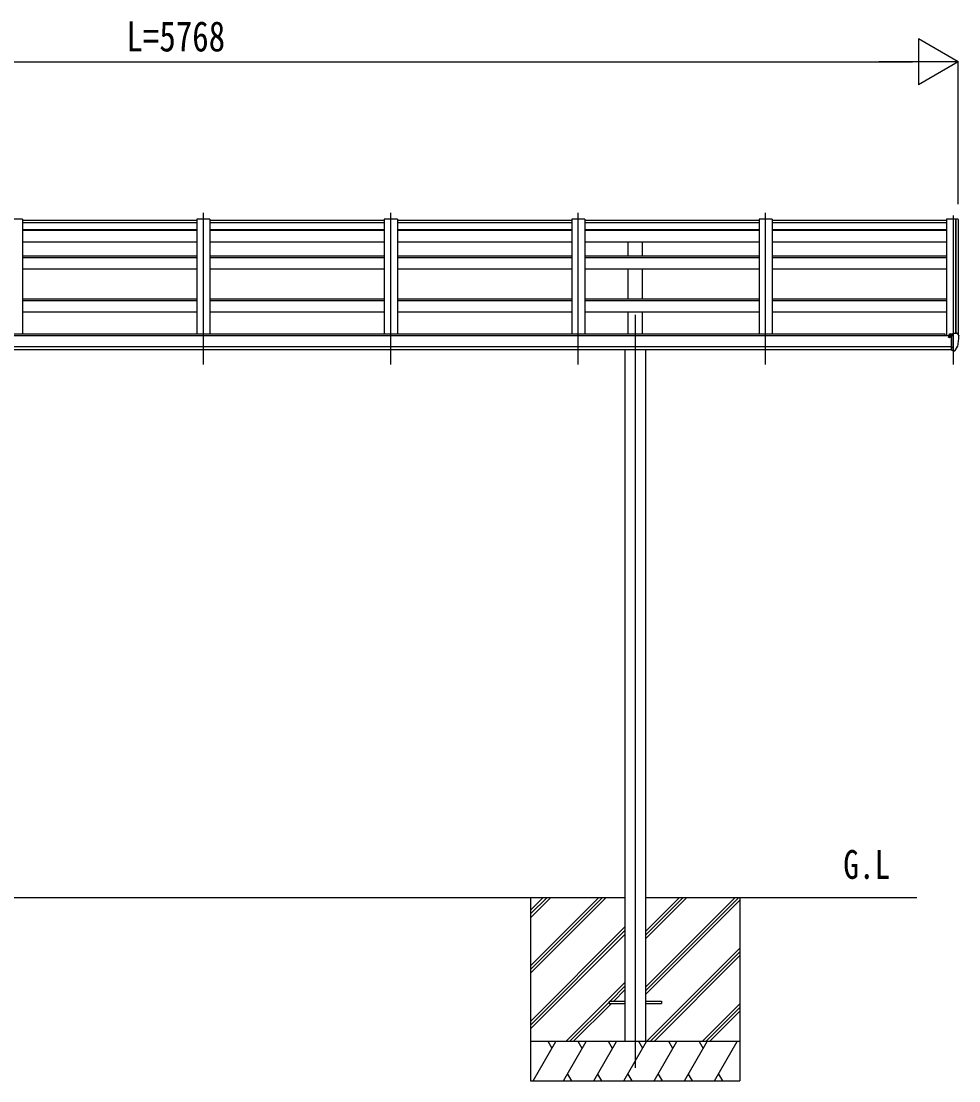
# Model space of a CAD drawing. Units: millimetres, scale not verified. Extents: x -14718 to 14718, y -10395 to 10395.
# Drawn here: x -291 to 3291, y -5037 to -990 of the extents above; entities that cross this region are included whole.
import ezdxf
from ezdxf.enums import TextEntityAlignment as Align

# ---------------------------------------------------------------- set-up
doc = ezdxf.new("R2010")
doc.units = ezdxf.units.MM
doc.header["$LTSCALE"] = 40
for name, color, linetype in [('0-2_USER1', 3, 'Continuous'), ('0-4_YKK_12', 2, 'Continuous'), ('0-5_YKK_13', 4, 'Continuous'), ('0-6_YKK_A1', 4, 'Continuous'), ('0-7_YKK_D', 6, 'Continuous')]:
    doc.layers.add(name, color=color, linetype=linetype)
doc.styles.add('ＭＳ ゴシック', font='')
doc.styles.get('ＭＳ ゴシック').set_extended_font_data('MS Gothic')

msp = doc.modelspace()

# ---------------------------------------------------------------- linework, layer by layer
at = {"layer": '0-4_YKK_12'}
for p, q in [((405.26, -2301.07), (405.26, -1721.8)), ((1121.26, -2301.07), (1121.26, -1721.8)), ((1837.26, -2301.07), (1837.26, -1721.8)), ((2553.26, -2301.07), (2553.26, -1721.8)), ((3269.26, -1732.99), (3269.26, -2301.07)), ((2055.26, -2112.29), (2055.26, -4987.52))]:
    msp.add_line(p, q, dxfattribs=at)
at = {"layer": '0-5_YKK_13'}
for p, q in [((380.26, -1752.01), (-285.74, -1752.01)), ((1096.26, -1752.01), (430.26, -1752.01)), ((1812.26, -1752.01), (1146.26, -1752.01)), ((2528.26, -1752.01), (1862.26, -1752.01)), ((3244.26, -1752.01), (2578.26, -1752.01)), ((3257.26, -2186.47), (3257.26, -2184.57)), ((3257.26, -2186.47), (3257.26, -2184.57)), ((3258.08, -2184.16), (3267.76, -2183.44)), ((3258.09, -2184.16), (3267.76, -2183.44)), ((3267.76, -2182.66), (3269.26, -2182.66)), ((3267.76, -2182.66), (3267.76, -2188.83)), ((3267.76, -2182.66), (3269.26, -2182.66)), ((3267.76, -2182.66), (3267.76, -2188.83)), ((3269.26, -2250.24), (3269.26, -2181.74)), ((3269.26, -2250.24), (3269.26, -2181.74)), ((3284.35, -2182.31), (3288.42, -2188.12)), ((3284.35, -2182.31), (3288.42, -2188.12)), ((3252.76, -2187.59), (3252.76, -2191.92)), ((3252.76, -2187.59), (3252.76, -2191.92)), ((3267.76, -2186.43), (3253.76, -2186.48)), ((3267.76, -2186.43), (3253.76, -2186.48)), ((3257.76, -2196.66), (3257.46, -2196.66)), ((3257.76, -2196.66), (3257.46, -2196.66)), ((3258.29, -2196.66), (3257.76, -2196.66)), ((3258.29, -2196.66), (3257.76, -2196.66)), ((3262.76, -2191.47), (3269.26, -2191.08)), ((3262.76, -2191.47), (3269.26, -2191.08)), ((3291.26, -2191.11), (3291.26, -2191.74)), ((3291.26, -2191.11), (3291.26, -2191.74)), ((3262.76, -2247.04), (3268.26, -2247.04)), ((3262.76, -2247.04), (3268.26, -2247.04)), ((3268.76, -2248.04), (3268.26, -2247.04)), ((3268.76, -2248.04), (3268.26, -2247.04)), ((3269.26, -2248.04), (3268.76, -2248.04)), ((3269.26, -2248.04), (3268.76, -2248.04)), ((3270.76, -2250.15), (3269.26, -2250.24)), ((3270.76, -2250.15), (3269.26, -2250.24)), ((3270.76, -2250.15), (3274.47, -2249.92)), ((3270.76, -2250.15), (3274.47, -2249.92)), ((3276.88, -2248.43), (3286.63, -2233.05)), ((3276.88, -2248.43), (3286.63, -2233.05)), ((1955.26, -4732.98), (2015.76, -4732.98)), ((1955.26, -4732.98), (1955.26, -4741.98)), ((2094.76, -4732.98), (2155.26, -4732.98)), ((2155.26, -4732.98), (2155.26, -4741.98)), ((1955.26, -4741.98), (2015.76, -4741.98)), ((2094.76, -4741.98), (2155.26, -4741.98))]:
    msp.add_line(p, q, dxfattribs=at)
for points in [[(3258.08, -2184.16), (3257.92, -2184.18), (3257.76, -2184.21), (3257.62, -2184.25), (3257.49, -2184.3), (3257.39, -2184.36), (3257.32, -2184.43), (3257.27, -2184.5), (3257.26, -2184.57)], [(3258.09, -2184.16), (3257.92, -2184.18), (3257.76, -2184.21), (3257.62, -2184.25), (3257.49, -2184.3), (3257.39, -2184.36), (3257.32, -2184.43), (3257.27, -2184.5), (3257.26, -2184.57)], [(3269.26, -2181.74), (3281.26, -2181.74), (3283.59, -2181.88)], [(3269.26, -2181.74), (3281.26, -2181.74), (3283.59, -2181.88)], [(3252.76, -2195.04), (3252.76, -2196.66), (3252.29, -2196.66)], [(3252.76, -2195.04), (3252.76, -2196.66), (3252.29, -2196.66)], [(3257.46, -2195.47), (3257.46, -2196.66), (3252.76, -2196.66)], [(3257.46, -2195.47), (3257.46, -2196.66), (3252.76, -2196.66)], [(3262.76, -2247.04), (3262.76, -2188.83), (3267.76, -2188.83)], [(3262.76, -2247.04), (3262.76, -2188.83), (3267.76, -2188.83)], [(3269.26, -2236.35), (3266.1, -2235.94), (3262.76, -2235.51)], [(3269.26, -2236.35), (3266.1, -2235.94), (3262.76, -2235.51)]]:
    msp.add_lwpolyline(points, dxfattribs=at)
for centre, radius, start, end in [((3283.53, -2182.88), 1, 35, 86.5), ((3283.53, -2182.88), 1, 35, 86.5), ((3255.26, -2196.66), 2.5, 28.35764, 180), ((3255.26, -2196.66), 2.5, 28.35764, 180), ((3255.26, -2196.66), 2.5, 0, 28.35764), ((3255.26, -2196.66), 2.5, 0, 28.35764), ((3098.77, -2191.74), 192.49, 347.8767, 359.9992), ((3098.77, -2191.74), 192.49, 347.8767, 359.9992), ((3288.26, -2191.11), 3, 0, 87), ((3288.26, -2191.11), 3, 0, 87), ((3274.28, -2246.93), 3, 273.5, 330), ((3274.28, -2246.93), 3, 273.5, 330), ((3284.03, -2231.55), 3, 330, 348.16652), ((3284.03, -2231.55), 3, 330, 348.16652)]:
    msp.add_arc(centre, radius, start, end, dxfattribs=at)
msp.add_ellipse((3253.76, -2187.59), major_axis=(0.02, 1.1), ratio=0.906239, start_param=0.0206394, end_param=1.5914357, dxfattribs=at)
msp.add_ellipse((3253.76, -2187.59), major_axis=(0.02, 1.1), ratio=0.906239, start_param=0.0206394, end_param=1.5914357, dxfattribs=at)
at = {"layer": '0-6_YKK_A1'}
for p, q in [((-285.74, -1745.92), (-335.74, -1745.92)), ((-285.74, -1745.92), (-285.74, -2185.22)), ((-285.74, -1758.92), (380.26, -1758.92)), ((380.26, -1745.92), (380.26, -2185.22)), ((430.26, -1745.92), (380.26, -1745.92)), ((430.26, -1745.92), (430.26, -2185.22)), ((430.26, -1758.92), (1096.26, -1758.92)), ((1096.26, -1745.92), (1096.26, -2185.22)), ((1146.26, -1745.92), (1096.26, -1745.92)), ((1146.26, -1745.92), (1146.26, -2185.22)), ((1146.26, -1758.92), (1812.26, -1758.92)), ((1812.26, -1745.92), (1812.26, -2185.22)), ((1862.26, -1745.92), (1812.26, -1745.92)), ((1862.26, -1745.92), (1862.26, -2185.22)), ((1862.26, -1758.92), (2528.26, -1758.92)), ((2528.26, -1745.92), (2528.26, -2185.22)), ((2578.26, -1745.92), (2528.26, -1745.92)), ((2578.26, -1745.92), (2578.26, -2185.22)), ((2578.26, -1758.92), (3244.26, -1758.92)), ((3244.26, -1745.92), (3244.26, -2191.92)), ((3280.18, -1746.13), (3279.56, -1747.75)), ((3280.26, -1746.01), (3280.26, -2181.74)), ((3288.31, -1746.35), (3280.48, -1745.94)), ((3289.25, -1747.23), (3289.26, -2188.29)), ((-285.74, -1785.64), (380.26, -1785.64)), ((-285.74, -1788.22), (380.26, -1788.22)), ((430.26, -1785.64), (1096.26, -1785.64)), ((430.26, -1788.22), (1096.26, -1788.22)), ((1146.26, -1785.64), (1812.26, -1785.64)), ((1146.26, -1788.22), (1812.26, -1788.22)), ((1862.26, -1785.64), (2528.26, -1785.64)), ((1862.26, -1788.22), (2528.26, -1788.22)), ((2578.26, -1785.64), (3244.26, -1785.64)), ((2578.26, -1788.22), (3244.26, -1788.22)), ((-285.74, -1832.96), (380.26, -1832.96)), ((430.26, -1832.96), (1096.26, -1832.96)), ((1146.26, -1832.96), (1812.26, -1832.96)), ((1862.26, -1832.96), (2528.26, -1832.96)), ((2027.76, -1886.71), (2027.76, -1832.98)), ((2082.76, -1886.71), (2082.76, -1832.98)), ((2578.26, -1832.96), (3244.26, -1832.96)), ((-285.74, -1886.69), (380.26, -1886.69)), ((-285.74, -1892.26), (380.26, -1892.26)), ((430.26, -1886.69), (1096.26, -1886.69)), ((430.26, -1892.26), (1096.26, -1892.26)), ((1146.26, -1886.69), (1812.26, -1886.69)), ((1146.26, -1892.26), (1812.26, -1892.26)), ((1862.26, -1886.69), (2528.26, -1886.69)), ((1862.26, -1892.26), (2528.26, -1892.26)), ((2578.26, -1886.69), (3244.26, -1886.69)), ((2578.26, -1892.26), (3244.26, -1892.26)), ((-285.74, -1936.25), (380.26, -1936.25)), ((430.26, -1936.25), (1096.26, -1936.25)), ((1146.26, -1936.25), (1812.26, -1936.25)), ((1862.26, -1936.25), (2528.26, -1936.25)), ((2027.76, -2050.37), (2027.76, -1936.28)), ((2082.76, -2050.37), (2082.76, -1936.28)), ((2578.26, -1936.25), (3244.26, -1936.25)), ((-285.74, -2050.34), (380.26, -2050.34)), ((-285.74, -2057.14), (380.26, -2057.14)), ((430.26, -2050.34), (1096.26, -2050.34)), ((430.26, -2057.14), (1096.26, -2057.14)), ((1146.26, -2050.34), (1812.26, -2050.34)), ((1146.26, -2057.14), (1812.26, -2057.14)), ((1862.26, -2050.34), (2528.26, -2050.34)), ((1862.26, -2057.14), (2528.26, -2057.14)), ((2578.26, -2050.34), (3244.26, -2050.34)), ((2578.26, -2057.14), (3244.26, -2057.14)), ((-285.74, -2100.69), (380.26, -2100.69)), ((430.26, -2100.69), (1096.26, -2100.69)), ((1146.26, -2100.69), (1812.26, -2100.69)), ((1862.26, -2100.69), (2528.26, -2100.69)), ((2027.76, -2185.24), (2027.76, -2100.71)), ((2082.76, -2185.24), (2082.76, -2100.71)), ((2578.26, -2100.69), (3244.26, -2100.69)), ((3239.26, -2185.22), (-2428.74, -2185.22)), ((3239.26, -2191.92), (3239.26, -2185.22)), ((3262.76, -2191.92), (-2452.24, -2191.92)), ((-2452.24, -2233.15), (3262.76, -2233.15)), ((3262.76, -2244.99), (-2452.24, -2244.92)), ((2015.76, -2245.11), (2015.76, -4887.52)), ((2094.76, -2245.11), (2094.76, -4887.52)), ((-1205.24, -4337.5), (2015.76, -4337.5)), ((1655.26, -4337.49), (1655.26, -5037.49)), ((1655.26, -4598.22), (1915.99, -4337.49)), ((1655.26, -4612.36), (1930.13, -4337.49)), ((1655.26, -4626.5), (1944.27, -4337.49)), ((1655.26, -4414.37), (1732.14, -4337.49)), ((1655.26, -4400.23), (1718, -4337.49)), ((1655.26, -4386.09), (1703.86, -4337.49)), ((2094.76, -4679.22), (2436.49, -4337.49)), ((2094.76, -4693.36), (2450.63, -4337.49)), ((2094.76, -4495.37), (2252.64, -4337.49)), ((2094.76, -4481.23), (2238.5, -4337.49)), ((2094.76, -4467.09), (2224.36, -4337.49)), ((2094.76, -4337.5), (3131.26, -4337.5)), ((2094.76, -4707.5), (2455.26, -4347)), ((2455.26, -4337.49), (2455.26, -5037.49)), ((1655.26, -4810.35), (2015.76, -4449.85)), ((1655.26, -4824.49), (2015.76, -4463.99)), ((1655.26, -4838.63), (2015.76, -4478.14)), ((2098.62, -4887.49), (2455.26, -4530.85)), ((2112.76, -4887.49), (2455.26, -4544.99)), ((2126.9, -4887.49), (2455.26, -4559.13)), ((1790.25, -4887.49), (2015.76, -4661.98)), ((1958.9, -4732.98), (2015.76, -4676.12)), ((1973.05, -4732.98), (2015.76, -4690.27)), ((1804.39, -4887.49), (1955.26, -4736.62)), ((1818.54, -4887.49), (1964.05, -4741.98)), ((2310.75, -4887.49), (2455.26, -4742.98)), ((2324.89, -4887.49), (2455.26, -4757.12)), ((2339.04, -4887.49), (2455.26, -4771.27)), ((2455.26, -4887.49), (1655.26, -4887.49)), ((1665.55, -5037.49), (1752.15, -4887.49)), ((1737.15, -4913.47), (1722.15, -4887.49)), ((1781.02, -5037.49), (1867.62, -4887.49)), ((1852.62, -4913.47), (1837.62, -4887.49)), ((1896.49, -5037.49), (1983.09, -4887.49)), ((1968.09, -4913.47), (1953.09, -4887.49)), ((2011.96, -5037.49), (2098.56, -4887.49)), ((2083.56, -4913.47), (2068.56, -4887.49)), ((2127.43, -5037.49), (2214.03, -4887.49)), ((2199.03, -4913.47), (2184.03, -4887.49)), ((2242.9, -5037.49), (2329.5, -4887.49)), ((2299.5, -4887.49), (2314.5, -4913.47)), ((2358.37, -5037.49), (2444.97, -4887.49)), ((1796.02, -5011.51), (1811.02, -5037.49)), ((1911.49, -5011.51), (1926.49, -5037.49)), ((2026.96, -5011.51), (2041.96, -5037.49)), ((2142.43, -5011.51), (2157.43, -5037.49)), ((2257.9, -5011.51), (2272.9, -5037.49)), ((2373.37, -5011.51), (2388.37, -5037.49)), ((1655.26, -5037.49), (2455.26, -5037.49))]:
    msp.add_line(p, q, dxfattribs=at)
msp.add_lwpolyline([(3279.56, -2181.74), (3279.56, -1745.92), (3244.26, -1745.92)], dxfattribs=at)
msp.add_circle((3255.29, -2196.66), 3, dxfattribs=at)
for centre, radius, start, end in [((3280.46, -1746.24), 0.301, 87.13321, 158.93673), ((3288.26, -1747.34), 1, 6.67014, 87)]:
    msp.add_arc(centre, radius, start, end, dxfattribs=at)
at = {"layer": '0-7_YKK_D'}
for p, q in [((3289.26, -1145.71), (3137.71, -1058.21)), ((3137.71, -1058.21), (3137.71, -1233.21)), ((-2303.74, -1145.71), (3114.26, -1145.71)), ((3289.26, -1145.71), (2986.15, -1145.71)), ((3289.26, -1145.71), (3137.71, -1233.21)), ((3289.26, -1689.04), (3289.26, -1144.71))]:
    msp.add_line(p, q, dxfattribs=at)

# ---------------------------------------------------------------- texts
at = {"layer": '0-2_USER1', "style": 'ＭＳ ゴシック', "width": 0.8}
msp.add_text('G.L', height=110, dxfattribs=at).set_placement((2849.82, -4299.08), align=Align.BOTTOM_LEFT)
at = {"layer": '0-7_YKK_D', "style": 'ＭＳ ゴシック', "width": 0.8}
msp.add_text('L=5768', height=115.5, dxfattribs=at).set_placement((111.26, -1140.37), align=Align.BOTTOM_LEFT)

doc.saveas('drawing.dxf')
